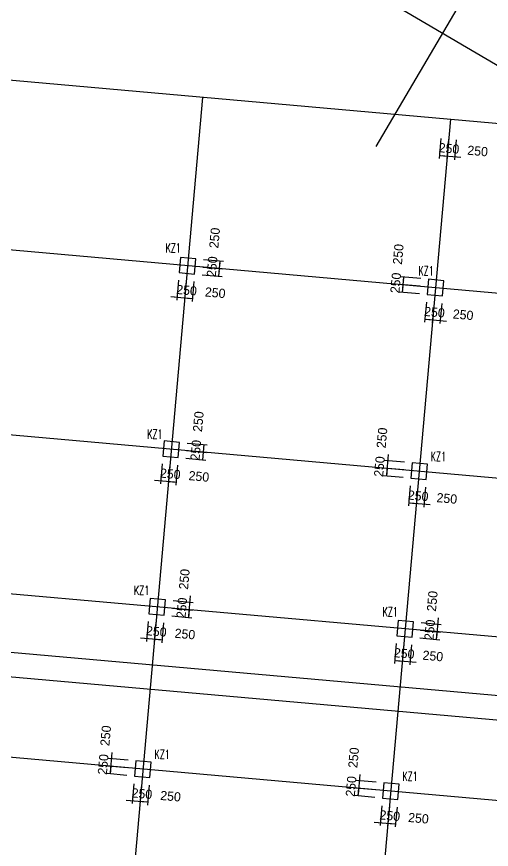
# Model space of a CAD drawing. Extents: x 387171 to 699106, y 11966 to 245688.
# Drawn here: x 606522 to 621972, y 80573 to 107673 of the extents above; entities that cross this region are included whole.
import ezdxf

# ---------------------------------------------------------------- set-up
doc = ezdxf.new("R2010")
doc.units = 0
doc.header["$LTSCALE"] = 100
doc.header["$MEASUREMENT"] = 0
for name, color, linetype in [('COLU', 7, 'Continuous'), ('DIM', 3, 'Continuous'), ('DOTE', 253, 'Continuous'), ('NUM', 7, 'Continuous')]:
    doc.layers.add(name, color=color, linetype=linetype)
doc.styles.add('hztxt', font='hztxt')
doc.styles.get("Standard").update_dxf_attribs({"font": 'standard'})
doc.dimstyles.get("Standard").update_dxf_attribs({"dimtxt": 300, "dimasz": 100, "dimexe": 100, "dimexo": 250, "dimgap": 100, "dimtad": 0, "dimtoh": 1, "dimdec": 0, "dimdsep": 46, "dimcen": 0.09, "dimclrt": 7, "dimadec": 0, "dimazin": 0, "dimtfac": 1, "dimtdec": 4, "dimtofl": 0, "dimtmove": 0, "dimatfit": 3, "dimfxl": 1, "dimtolj": 1, "dimtzin": 0, "dimarcsym": 0})

# ---------------------------------------------------------------- blocks, each defined once
blk = doc.blocks.new('*D1200')
at = {"layer": 'DIM', "color": 0, "linetype": 'ByBlock', "lineweight": -2}
for p, q in [((620331, 103706), (620274, 103059)), ((620580, 103684), (620523, 103037)), ((620283, 103158), (620532, 103136))]:
    blk.add_line(p, q, dxfattribs=at)
for points in [[(620283, 103158), (620384, 103166), (620381, 103133)], [(620532, 103136), (620431, 103128), (620433, 103162)]]:
    blk.add_solid(points, dxfattribs=at)
at = {"layer": 'DIM', "color": 7, "linetype": 'Continuous', "lineweight": -2, "insert": (620594, 103382), "char_height": 300, "width": 566.67, "attachment_point": 5, "rotation": 354.9316, "style": 'hztxt'}
blk.add_mtext('250', dxfattribs=at)
blk = doc.blocks.new('*D725')
at = {"layer": 'DIM', "color": 0, "linetype": 'ByBlock', "lineweight": -2}
for p, q in [((620580, 103684), (620523, 103037)), ((620829, 103662), (620772, 103015)), ((620332, 103154), (620980, 103096))]:
    blk.add_line(p, q, dxfattribs=at)
for points in [[(620532, 103136), (620431, 103128), (620433, 103162)], [(620781, 103114), (620882, 103122), (620879, 103089)]]:
    blk.add_solid(points, dxfattribs=at)
at = {"layer": 'DIM', "color": 7, "linetype": 'Continuous', "lineweight": -2, "insert": (621526, 103299), "char_height": 300, "width": 566.67, "attachment_point": 5, "rotation": 354.9316, "style": 'hztxt'}
blk.add_mtext('250', dxfattribs=at)
blk = doc.blocks.new('*D1735')
at = {"layer": 'DIM', "color": 0, "linetype": 'ByBlock', "lineweight": -2}
for p, q in [((618873, 87271), (618816, 86623)), ((619123, 87249), (619065, 86601)), ((618825, 86723), (619074, 86701))]:
    blk.add_line(p, q, dxfattribs=at)
for points in [[(618825, 86723), (618926, 86731), (618923, 86697)], [(619074, 86701), (618973, 86693), (618976, 86726)]]:
    blk.add_solid(points, dxfattribs=at)
at = {"layer": 'DIM', "color": 7, "linetype": 'Continuous', "lineweight": -2, "insert": (619136, 86946), "char_height": 300, "width": 566.67, "attachment_point": 5, "rotation": 354.9316, "style": 'hztxt'}
blk.add_mtext('250', dxfattribs=at)
blk = doc.blocks.new('*D1279')
at = {"layer": 'DIM', "color": 0, "linetype": 'ByBlock', "lineweight": -2}
for p, q in [((619123, 87249), (619065, 86601)), ((619372, 87227), (619314, 86579)), ((618875, 86718), (619522, 86661))]:
    blk.add_line(p, q, dxfattribs=at)
for points in [[(619074, 86701), (618973, 86693), (618976, 86726)], [(619323, 86679), (619424, 86686), (619421, 86653)]]:
    blk.add_solid(points, dxfattribs=at)
at = {"layer": 'DIM', "color": 7, "linetype": 'Continuous', "lineweight": -2, "insert": (620069, 86864), "char_height": 300, "width": 566.67, "attachment_point": 5, "rotation": 354.9316, "style": 'hztxt'}
blk.add_mtext('250', dxfattribs=at)
blk = doc.blocks.new('*D1235')
at = {"layer": 'DIM', "color": 0, "linetype": 'ByBlock', "lineweight": -2}
for p, q in [((619665, 87702), (620312, 87645)), ((620191, 87405), (620213, 87654)), ((619643, 87453), (620290, 87396))]:
    blk.add_line(p, q, dxfattribs=at)
for points in [[(620213, 87654), (620220, 87553), (620187, 87556)], [(620191, 87405), (620183, 87506), (620216, 87503)]]:
    blk.add_solid(points, dxfattribs=at)
at = {"layer": 'DIM', "color": 7, "linetype": 'Continuous', "lineweight": -2, "insert": (619967, 87716), "char_height": 300, "width": 566.67, "attachment_point": 5, "rotation": 84.9316, "style": 'hztxt'}
blk.add_mtext('250', dxfattribs=at)
blk = doc.blocks.new('*D761')
at = {"layer": 'DIM', "color": 0, "linetype": 'ByBlock', "lineweight": -2}
for p, q in [((620195, 87455), (620252, 88102)), ((619687, 87951), (620334, 87894)), ((619665, 87702), (620312, 87645))]:
    blk.add_line(p, q, dxfattribs=at)
for points in [[(620235, 87903), (620227, 88004), (620260, 88001)], [(620213, 87654), (620220, 87553), (620187, 87556)]]:
    blk.add_solid(points, dxfattribs=at)
at = {"layer": 'DIM', "color": 7, "linetype": 'Continuous', "lineweight": -2, "insert": (620050, 88649), "char_height": 300, "width": 566.67, "attachment_point": 5, "rotation": 84.9316, "style": 'hztxt'}
blk.add_mtext('250', dxfattribs=at)
blk = doc.blocks.new('*D370')
at = {"layer": 'DIM', "color": 0, "linetype": 'ByBlock', "lineweight": -2}
for p, q in [((610805, 87986), (610748, 87339)), ((611054, 87964), (610997, 87317)), ((610557, 87456), (611205, 87399))]:
    blk.add_line(p, q, dxfattribs=at)
for points in [[(610757, 87438), (610656, 87431), (610658, 87464)], [(611006, 87416), (611107, 87424), (611104, 87391)]]:
    blk.add_solid(points, dxfattribs=at)
at = {"layer": 'DIM', "color": 7, "linetype": 'Continuous', "lineweight": -2, "insert": (611068, 87662), "char_height": 300, "width": 566.67, "attachment_point": 5, "rotation": 354.9316, "style": 'hztxt'}
blk.add_mtext('250', dxfattribs=at)
blk = doc.blocks.new('*D281')
at = {"layer": 'DIM', "color": 0, "linetype": 'ByBlock', "lineweight": -2}
for p, q in [((611054, 87964), (610997, 87317)), ((611303, 87942), (611246, 87295)), ((611006, 87416), (611255, 87394))]:
    blk.add_line(p, q, dxfattribs=at)
for points in [[(611006, 87416), (611107, 87424), (611104, 87391)], [(611255, 87394), (611154, 87387), (611156, 87420)]]:
    blk.add_solid(points, dxfattribs=at)
at = {"layer": 'DIM', "color": 7, "linetype": 'Continuous', "lineweight": -2, "insert": (612000, 87579), "char_height": 300, "width": 566.67, "attachment_point": 5, "rotation": 354.9316, "style": 'hztxt'}
blk.add_mtext('250', dxfattribs=at)
blk = doc.blocks.new('*D2877')
at = {"layer": 'DIM', "color": 0, "linetype": 'ByBlock', "lineweight": -2}
for p, q in [((611596, 88418), (612244, 88361)), ((612122, 88120), (612144, 88369)), ((611574, 88169), (612222, 88112))]:
    blk.add_line(p, q, dxfattribs=at)
for points in [[(612144, 88369), (612152, 88268), (612119, 88271)], [(612122, 88120), (612114, 88222), (612148, 88219)]]:
    blk.add_solid(points, dxfattribs=at)
at = {"layer": 'DIM', "color": 7, "linetype": 'Continuous', "lineweight": -2, "insert": (611899, 88432), "char_height": 300, "width": 566.67, "attachment_point": 5, "rotation": 84.9316, "style": 'hztxt'}
blk.add_mtext('250', dxfattribs=at)
blk = doc.blocks.new('*D2438')
at = {"layer": 'DIM', "color": 0, "linetype": 'ByBlock', "lineweight": -2}
for p, q in [((611618, 88667), (612266, 88610)), ((612127, 88170), (612184, 88818)), ((611596, 88418), (612244, 88361))]:
    blk.add_line(p, q, dxfattribs=at)
for points in [[(612166, 88618), (612159, 88720), (612192, 88717)], [(612144, 88369), (612152, 88268), (612119, 88271)]]:
    blk.add_solid(points, dxfattribs=at)
at = {"layer": 'DIM', "color": 7, "linetype": 'Continuous', "lineweight": -2, "insert": (611981, 89364), "char_height": 300, "width": 566.67, "attachment_point": 5, "rotation": 84.9316, "style": 'hztxt'}
blk.add_mtext('250', dxfattribs=at)
blk = doc.blocks.new('*D1098')
at = {"layer": 'DIM', "color": 0, "linetype": 'ByBlock', "lineweight": -2}
for p, q in [((619859, 98377), (619801, 97730)), ((620108, 98355), (620050, 97708)), ((619810, 97829), (620059, 97807))]:
    blk.add_line(p, q, dxfattribs=at)
for points in [[(619810, 97829), (619911, 97837), (619908, 97804)], [(620059, 97807), (619958, 97799), (619961, 97833)]]:
    blk.add_solid(points, dxfattribs=at)
at = {"layer": 'DIM', "color": 7, "linetype": 'Continuous', "lineweight": -2, "insert": (620121, 98053), "char_height": 300, "width": 566.67, "attachment_point": 5, "rotation": 354.9316, "style": 'hztxt'}
blk.add_mtext('250', dxfattribs=at)
blk = doc.blocks.new('*D1020')
at = {"layer": 'DIM', "color": 0, "linetype": 'ByBlock', "lineweight": -2}
for p, q in [((620108, 98355), (620050, 97708)), ((620357, 98333), (620299, 97685)), ((619860, 97825), (620507, 97767))]:
    blk.add_line(p, q, dxfattribs=at)
for points in [[(620059, 97807), (619958, 97799), (619961, 97833)], [(620308, 97785), (620409, 97793), (620406, 97760)]]:
    blk.add_solid(points, dxfattribs=at)
at = {"layer": 'DIM', "color": 7, "linetype": 'Continuous', "lineweight": -2, "insert": (621054, 97970), "char_height": 300, "width": 566.67, "attachment_point": 5, "rotation": 354.9316, "style": 'hztxt'}
blk.add_mtext('250', dxfattribs=at)
blk = doc.blocks.new('*D606')
at = {"layer": 'DIM', "color": 0, "linetype": 'ByBlock', "lineweight": -2}
for p, q in [((619654, 98897), (619006, 98955)), ((619084, 98697), (619106, 98946)), ((619632, 98648), (618984, 98706))]:
    blk.add_line(p, q, dxfattribs=at)
for points in [[(619106, 98946), (619114, 98845), (619080, 98848)], [(619084, 98697), (619076, 98798), (619109, 98795)]]:
    blk.add_solid(points, dxfattribs=at)
at = {"layer": 'DIM', "color": 7, "linetype": 'Continuous', "lineweight": -2, "insert": (618860, 99008), "char_height": 300, "width": 566.67, "attachment_point": 5, "rotation": 84.9316, "style": 'hztxt'}
blk.add_mtext('250', dxfattribs=at)
blk = doc.blocks.new('*D159')
at = {"layer": 'DIM', "color": 0, "linetype": 'ByBlock', "lineweight": -2}
for p, q in [((619676, 99146), (619028, 99204)), ((619106, 98946), (619128, 99195)), ((619654, 98897), (619006, 98955))]:
    blk.add_line(p, q, dxfattribs=at)
for points in [[(619128, 99195), (619136, 99094), (619103, 99097)], [(619106, 98946), (619098, 99047), (619131, 99044)]]:
    blk.add_solid(points, dxfattribs=at)
at = {"layer": 'DIM', "color": 7, "linetype": 'Continuous', "lineweight": -2, "insert": (618943, 99940), "char_height": 300, "width": 566.67, "attachment_point": 5, "rotation": 84.9316, "style": 'hztxt'}
blk.add_mtext('250', dxfattribs=at)
blk = doc.blocks.new('*D120')
at = {"layer": 'DIM', "color": 0, "linetype": 'ByBlock', "lineweight": -2}
for p, q in [((611790, 99093), (611733, 98445)), ((612039, 99071), (611982, 98423)), ((611542, 98563), (612190, 98505))]:
    blk.add_line(p, q, dxfattribs=at)
for points in [[(611742, 98545), (611641, 98537), (611643, 98570)], [(611991, 98523), (612092, 98530), (612089, 98497)]]:
    blk.add_solid(points, dxfattribs=at)
at = {"layer": 'DIM', "color": 7, "linetype": 'Continuous', "lineweight": -2, "insert": (612053, 98768), "char_height": 300, "width": 566.67, "attachment_point": 5, "rotation": 354.9316, "style": 'hztxt'}
blk.add_mtext('250', dxfattribs=at)
blk = doc.blocks.new('*D2674')
at = {"layer": 'DIM', "color": 0, "linetype": 'ByBlock', "lineweight": -2}
for p, q in [((612039, 99071), (611982, 98423)), ((612288, 99049), (612231, 98401)), ((611991, 98523), (612240, 98501))]:
    blk.add_line(p, q, dxfattribs=at)
for points in [[(611991, 98523), (612092, 98530), (612089, 98497)], [(612240, 98501), (612139, 98493), (612142, 98526)]]:
    blk.add_solid(points, dxfattribs=at)
at = {"layer": 'DIM', "color": 7, "linetype": 'Continuous', "lineweight": -2, "insert": (612985, 98686), "char_height": 300, "width": 566.67, "attachment_point": 5, "rotation": 354.9316, "style": 'hztxt'}
blk.add_mtext('250', dxfattribs=at)
blk = doc.blocks.new('*D2273')
at = {"layer": 'DIM', "color": 0, "linetype": 'ByBlock', "lineweight": -2}
for p, q in [((612581, 99524), (613229, 99467)), ((613107, 99227), (613129, 99476)), ((612559, 99275), (613207, 99218))]:
    blk.add_line(p, q, dxfattribs=at)
for points in [[(613129, 99476), (613137, 99375), (613104, 99378)], [(613107, 99227), (613099, 99328), (613133, 99325)]]:
    blk.add_solid(points, dxfattribs=at)
at = {"layer": 'DIM', "color": 7, "linetype": 'Continuous', "lineweight": -2, "insert": (612884, 99538), "char_height": 300, "width": 566.67, "attachment_point": 5, "rotation": 84.9316, "style": 'hztxt'}
blk.add_mtext('250', dxfattribs=at)
blk = doc.blocks.new('*D2197')
at = {"layer": 'DIM', "color": 0, "linetype": 'ByBlock', "lineweight": -2}
for p, q in [((612604, 99773), (613251, 99716)), ((612581, 99524), (613229, 99467)), ((613129, 99476), (613151, 99725))]:
    blk.add_line(p, q, dxfattribs=at)
for points in [[(613129, 99476), (613122, 99577), (613155, 99574)], [(613151, 99725), (613159, 99624), (613126, 99627)]]:
    blk.add_solid(points, dxfattribs=at)
at = {"layer": 'DIM', "color": 7, "linetype": 'Continuous', "lineweight": -2, "insert": (612967, 100471), "char_height": 300, "width": 566.67, "attachment_point": 5, "rotation": 84.9316, "style": 'hztxt'}
blk.add_mtext('250', dxfattribs=at)
blk = doc.blocks.new('*D2685')
at = {"layer": 'DIM', "color": 0, "linetype": 'ByBlock', "lineweight": -2}
for p, q in [((619146, 93170), (618498, 93227)), ((618616, 93418), (618558, 92770)), ((619124, 92921), (618476, 92978))]:
    blk.add_line(p, q, dxfattribs=at)
for points in [[(618598, 93218), (618590, 93319), (618623, 93316)], [(618576, 92969), (618584, 92868), (618550, 92871)]]:
    blk.add_solid(points, dxfattribs=at)
at = {"layer": 'DIM', "color": 7, "linetype": 'Continuous', "lineweight": -2, "insert": (618413, 93964), "char_height": 300, "width": 566.67, "attachment_point": 5, "rotation": 84.9316, "style": 'hztxt'}
blk.add_mtext('250', dxfattribs=at)
blk = doc.blocks.new('*D2242')
at = {"layer": 'DIM', "color": 0, "linetype": 'ByBlock', "lineweight": -2}
for p, q in [((619124, 92921), (618476, 92978)), ((618576, 92969), (618554, 92720)), ((619102, 92672), (618454, 92729))]:
    blk.add_line(p, q, dxfattribs=at)
for points in [[(618576, 92969), (618584, 92868), (618550, 92871)], [(618554, 92720), (618546, 92821), (618579, 92818)]]:
    blk.add_solid(points, dxfattribs=at)
at = {"layer": 'DIM', "color": 7, "linetype": 'Continuous', "lineweight": -2, "insert": (618330, 93031), "char_height": 300, "width": 566.67, "attachment_point": 5, "rotation": 84.9316, "style": 'hztxt'}
blk.add_mtext('250', dxfattribs=at)
blk = doc.blocks.new('*D1818')
at = {"layer": 'DIM', "color": 0, "linetype": 'ByBlock', "lineweight": -2}
for p, q in [((619328, 92401), (619271, 91753)), ((619577, 92378), (619520, 91731)), ((619280, 91853), (619529, 91831))]:
    blk.add_line(p, q, dxfattribs=at)
for points in [[(619280, 91853), (619381, 91860), (619378, 91827)], [(619529, 91831), (619428, 91823), (619431, 91856)]]:
    blk.add_solid(points, dxfattribs=at)
at = {"layer": 'DIM', "color": 7, "linetype": 'Continuous', "lineweight": -2, "insert": (619591, 92076), "char_height": 300, "width": 566.67, "attachment_point": 5, "rotation": 354.9316, "style": 'hztxt'}
blk.add_mtext('250', dxfattribs=at)
blk = doc.blocks.new('*D1731')
at = {"layer": 'DIM', "color": 0, "linetype": 'ByBlock', "lineweight": -2}
for p, q in [((619577, 92378), (619520, 91731)), ((619827, 92356), (619769, 91709)), ((619330, 91848), (619977, 91791))]:
    blk.add_line(p, q, dxfattribs=at)
for points in [[(619529, 91831), (619428, 91823), (619431, 91856)], [(619778, 91809), (619879, 91816), (619876, 91783)]]:
    blk.add_solid(points, dxfattribs=at)
at = {"layer": 'DIM', "color": 7, "linetype": 'Continuous', "lineweight": -2, "insert": (620524, 91993), "char_height": 300, "width": 566.67, "attachment_point": 5, "rotation": 354.9316, "style": 'hztxt'}
blk.add_mtext('250', dxfattribs=at)
blk = doc.blocks.new('*D1331')
at = {"layer": 'DIM', "color": 0, "linetype": 'ByBlock', "lineweight": -2}
for p, q in [((611260, 93116), (611203, 92469)), ((611509, 93094), (611452, 92447)), ((611012, 92586), (611660, 92529))]:
    blk.add_line(p, q, dxfattribs=at)
for points in [[(611212, 92568), (611110, 92561), (611113, 92594)], [(611461, 92546), (611562, 92554), (611559, 92521)]]:
    blk.add_solid(points, dxfattribs=at)
at = {"layer": 'DIM', "color": 7, "linetype": 'Continuous', "lineweight": -2, "insert": (611523, 92792), "char_height": 300, "width": 566.67, "attachment_point": 5, "rotation": 354.9316, "style": 'hztxt'}
blk.add_mtext('250', dxfattribs=at)
blk = doc.blocks.new('*D856')
at = {"layer": 'DIM', "color": 0, "linetype": 'ByBlock', "lineweight": -2}
for p, q in [((611509, 93094), (611452, 92447)), ((611758, 93072), (611701, 92425)), ((611461, 92546), (611710, 92524))]:
    blk.add_line(p, q, dxfattribs=at)
for points in [[(611461, 92546), (611562, 92554), (611559, 92521)], [(611710, 92524), (611609, 92516), (611611, 92550)]]:
    blk.add_solid(points, dxfattribs=at)
at = {"layer": 'DIM', "color": 7, "linetype": 'Continuous', "lineweight": -2, "insert": (612455, 92709), "char_height": 300, "width": 566.67, "attachment_point": 5, "rotation": 354.9316, "style": 'hztxt'}
blk.add_mtext('250', dxfattribs=at)
blk = doc.blocks.new('*D815')
at = {"layer": 'DIM', "color": 0, "linetype": 'ByBlock', "lineweight": -2}
for p, q in [((612051, 93548), (612699, 93491)), ((612577, 93250), (612599, 93499)), ((612029, 93299), (612677, 93241))]:
    blk.add_line(p, q, dxfattribs=at)
for points in [[(612599, 93499), (612607, 93398), (612574, 93401)], [(612577, 93250), (612569, 93351), (612603, 93348)]]:
    blk.add_solid(points, dxfattribs=at)
at = {"layer": 'DIM', "color": 7, "linetype": 'Continuous', "lineweight": -2, "insert": (612354, 93562), "char_height": 300, "width": 566.67, "attachment_point": 5, "rotation": 84.9316, "style": 'hztxt'}
blk.add_mtext('250', dxfattribs=at)
blk = doc.blocks.new('*D369')
at = {"layer": 'DIM', "color": 0, "linetype": 'ByBlock', "lineweight": -2}
for p, q in [((612073, 93797), (612721, 93740)), ((612051, 93548), (612699, 93491)), ((612599, 93499), (612621, 93748))]:
    blk.add_line(p, q, dxfattribs=at)
for points in [[(612599, 93499), (612591, 93600), (612625, 93597)], [(612621, 93748), (612629, 93647), (612596, 93650)]]:
    blk.add_solid(points, dxfattribs=at)
at = {"layer": 'DIM', "color": 7, "linetype": 'Continuous', "lineweight": -2, "insert": (612436, 94494), "char_height": 300, "width": 566.67, "attachment_point": 5, "rotation": 84.9316, "style": 'hztxt'}
blk.add_mtext('250', dxfattribs=at)
blk = doc.blocks.new('*D204')
at = {"layer": 'DIM', "color": 0, "linetype": 'ByBlock', "lineweight": -2}
for p, q in [((617692, 83008), (617635, 82361)), ((618223, 82761), (617575, 82818)), ((618200, 82512), (617553, 82569))]:
    blk.add_line(p, q, dxfattribs=at)
for points in [[(617675, 82809), (617667, 82910), (617700, 82907)], [(617653, 82560), (617660, 82459), (617627, 82462)]]:
    blk.add_solid(points, dxfattribs=at)
at = {"layer": 'DIM', "color": 7, "linetype": 'Continuous', "lineweight": -2, "insert": (617490, 83555), "char_height": 300, "width": 566.67, "attachment_point": 5, "rotation": 84.9316, "style": 'hztxt'}
blk.add_mtext('250', dxfattribs=at)
blk = doc.blocks.new('*D2749')
at = {"layer": 'DIM', "color": 0, "linetype": 'ByBlock', "lineweight": -2}
for p, q in [((618200, 82512), (617553, 82569)), ((617653, 82560), (617630, 82311)), ((618178, 82263), (617531, 82320))]:
    blk.add_line(p, q, dxfattribs=at)
for points in [[(617630, 82311), (617623, 82412), (617656, 82409)], [(617653, 82560), (617660, 82459), (617627, 82462)]]:
    blk.add_solid(points, dxfattribs=at)
at = {"layer": 'DIM', "color": 7, "linetype": 'Continuous', "lineweight": -2, "insert": (617407, 82622), "char_height": 300, "width": 566.67, "attachment_point": 5, "rotation": 84.9316, "style": 'hztxt'}
blk.add_mtext('250', dxfattribs=at)
blk = doc.blocks.new('*D2717')
at = {"layer": 'DIM', "color": 0, "linetype": 'ByBlock', "lineweight": -2}
for p, q in [((618405, 81991), (618348, 81344)), ((618654, 81969), (618597, 81322)), ((618157, 81461), (618805, 81404))]:
    blk.add_line(p, q, dxfattribs=at)
for points in [[(618357, 81444), (618256, 81436), (618259, 81469)], [(618606, 81421), (618707, 81429), (618704, 81396)]]:
    blk.add_solid(points, dxfattribs=at)
at = {"layer": 'DIM', "color": 7, "linetype": 'Continuous', "lineweight": -2, "insert": (618668, 81667), "char_height": 300, "width": 566.67, "attachment_point": 5, "rotation": 354.9316, "style": 'hztxt'}
blk.add_mtext('250', dxfattribs=at)
blk = doc.blocks.new('*D2272')
at = {"layer": 'DIM', "color": 0, "linetype": 'ByBlock', "lineweight": -2}
for p, q in [((618654, 81969), (618597, 81322)), ((618903, 81947), (618846, 81300)), ((618606, 81421), (618855, 81399))]:
    blk.add_line(p, q, dxfattribs=at)
for points in [[(618606, 81421), (618707, 81429), (618704, 81396)], [(618855, 81399), (618754, 81392), (618757, 81425)]]:
    blk.add_solid(points, dxfattribs=at)
at = {"layer": 'DIM', "color": 7, "linetype": 'Continuous', "lineweight": -2, "insert": (619600, 81584), "char_height": 300, "width": 566.67, "attachment_point": 5, "rotation": 354.9316, "style": 'hztxt'}
blk.add_mtext('250', dxfattribs=at)
blk = doc.blocks.new('*D1851')
at = {"layer": 'DIM', "color": 0, "linetype": 'ByBlock', "lineweight": -2}
for p, q in [((610154, 83476), (609507, 83534)), ((609624, 83724), (609567, 83077)), ((610132, 83227), (609485, 83285))]:
    blk.add_line(p, q, dxfattribs=at)
for points in [[(609606, 83525), (609599, 83626), (609632, 83623)], [(609584, 83276), (609592, 83175), (609559, 83178)]]:
    blk.add_solid(points, dxfattribs=at)
at = {"layer": 'DIM', "color": 7, "linetype": 'Continuous', "lineweight": -2, "insert": (609421, 84270), "char_height": 300, "width": 566.67, "attachment_point": 5, "rotation": 84.9316, "style": 'hztxt'}
blk.add_mtext('250', dxfattribs=at)
blk = doc.blocks.new('*D1760')
at = {"layer": 'DIM', "color": 0, "linetype": 'ByBlock', "lineweight": -2}
for p, q in [((610132, 83227), (609485, 83285)), ((609584, 83276), (609562, 83027)), ((610110, 82978), (609463, 83036))]:
    blk.add_line(p, q, dxfattribs=at)
for points in [[(609584, 83276), (609592, 83175), (609559, 83178)], [(609562, 83027), (609554, 83128), (609588, 83125)]]:
    blk.add_solid(points, dxfattribs=at)
at = {"layer": 'DIM', "color": 7, "linetype": 'Continuous', "lineweight": -2, "insert": (609339, 83338), "char_height": 300, "width": 566.67, "attachment_point": 5, "rotation": 84.9316, "style": 'hztxt'}
blk.add_mtext('250', dxfattribs=at)
blk = doc.blocks.new('*D1360')
at = {"layer": 'DIM', "color": 0, "linetype": 'ByBlock', "lineweight": -2}
for p, q in [((610337, 82707), (610280, 82060)), ((610586, 82685), (610529, 82037)), ((610089, 82177), (610737, 82119))]:
    blk.add_line(p, q, dxfattribs=at)
for points in [[(610288, 82159), (610187, 82151), (610190, 82185)], [(610537, 82137), (610638, 82145), (610636, 82112)]]:
    blk.add_solid(points, dxfattribs=at)
at = {"layer": 'DIM', "color": 7, "linetype": 'Continuous', "lineweight": -2, "insert": (610600, 82383), "char_height": 300, "width": 566.67, "attachment_point": 5, "rotation": 354.9316, "style": 'hztxt'}
blk.add_mtext('250', dxfattribs=at)
blk = doc.blocks.new('*D885')
at = {"layer": 'DIM', "color": 0, "linetype": 'ByBlock', "lineweight": -2}
for p, q in [((610586, 82685), (610529, 82037)), ((610835, 82663), (610778, 82015)), ((610537, 82137), (610786, 82115))]:
    blk.add_line(p, q, dxfattribs=at)
for points in [[(610537, 82137), (610638, 82145), (610636, 82112)], [(610786, 82115), (610685, 82107), (610688, 82140)]]:
    blk.add_solid(points, dxfattribs=at)
at = {"layer": 'DIM', "color": 7, "linetype": 'Continuous', "lineweight": -2, "insert": (611532, 82300), "char_height": 300, "width": 566.67, "attachment_point": 5, "rotation": 354.9316, "style": 'hztxt'}
blk.add_mtext('250', dxfattribs=at)
blk = doc.blocks.new('后浇带现场')
at = {"color": 6, "lineweight": 30}
for points in [[(812307, 611982), (780627, 614792)], [(812236, 611185), (780557, 613995)]]:
    blk.add_lwpolyline(points, dxfattribs=at)

msp = doc.modelspace()

# ---------------------------------------------------------------- linework, layer by layer
at = {"layer": 'COLU'}
for points in [[(611812.3, 99341.7), (612310.3, 99297.5), (612354.5, 99795.6), (611856.5, 99839.7)], [(619880.6, 98626.1), (620378.7, 98581.9), (620422.8, 99080), (619924.8, 99124.2)], [(611282.2, 93365.2), (611780.3, 93321), (611824.4, 93819), (611326.4, 93863.2)], [(619350.6, 92649.6), (619848.6, 92605.4), (619892.8, 93103.4), (619394.7, 93147.6)], [(610827.3, 88235.3), (611325.3, 88191.1), (611369.5, 88689.2), (610871.4, 88733.3)], [(618895.6, 87519.7), (619393.6, 87475.5), (619437.8, 87973.6), (618939.8, 88017.8)], [(610359, 82956), (610857.1, 82911.9), (610901.2, 83409.9), (610403.2, 83454.1)], [(618427.4, 82240.4), (618925.4, 82196.3), (618969.6, 82694.3), (618471.5, 82738.5)]]:
    msp.add_lwpolyline(points, close=True, dxfattribs=at)
at = {"layer": 'DOTE'}
for p, q in [((580177.5, 130781.5), (629391, 101845)), ((624188.5, 113604.4), (618213.2, 103442)), ((666955.8, 100223.5), (587358.1, 107283.1)), ((612569.3, 105047.1), (607133.4, 43756.3)), ((620637.6, 104331.5), (615201.7, 43040.7)), ((666469.9, 94745), (595896.9, 101004.2)), ((665939.9, 88768.5), (595366.9, 95027.7)), ((665484.9, 83638.6), (587740.1, 90533.9)), ((665016.7, 78359.4), (587271.8, 85254.6))]:
    msp.add_line(p, q, dxfattribs=at)

# ---------------------------------------------------------------- block references
at = {"color": 3, "lineweight": 30}
msp.add_blockref('后浇带现场', (-182998.7, -527042.1), dxfattribs=at)

# ---------------------------------------------------------------- texts
at = {"layer": 'NUM', "color": 200, "width": 0.7}
for p in [(611367.9, 99995.2), (619597.6, 99251.4), (610770.5, 93936.8), (619998.8, 93209.5), (610338.6, 88852), (618428.9, 88154.6), (611007.3, 83516), (619075.6, 82800.4)]:
    msp.add_text('KZ1', height=300, dxfattribs=at).set_placement(p)

# ---------------------------------------------------------------- dimensions: what is measured, and where the dimension line sits
at = {"layer": 'DIM', "color": 200}
for p1, p2, distance, picture, middle in [((620353.3, 103955.2), (620602.3, 103933.1), -800, '*D1200', (620087.5, 103426.6)), ((620602.3, 103933.1), (620851.3, 103911), -800, '*D725', (621019.9, 103343.9)), ((612332.4, 99546.6), (612354.5, 99795.6), -800, '*D2197', (612921.6, 99964.2)), ((619902.7, 98875.1), (619924.8, 99124.2), 800, '*D159', (618898.2, 99434.1)), ((612310.3, 99297.5), (612332.4, 99546.6), -800, '*D2273', (612838.9, 99031.7)), ((611812.3, 99341.7), (612061.3, 99319.6), -800, '*D120', (611546.5, 98813.1)), ((612061.3, 99319.6), (612310.3, 99297.5), -800, '*D2674', (612479, 98730.4)), ((619880.6, 98626.1), (619902.7, 98875.1), 800, '*D606', (618815.5, 98501.7)), ((619880.6, 98626.1), (620129.6, 98604), -800, '*D1098', (619614.8, 98097.5)), ((620129.6, 98604), (620378.7, 98581.9), -800, '*D1020', (620547.3, 98014.8)), ((611802.4, 93570), (611824.4, 93819), -800, '*D369', (612391.6, 93987.7)), ((619394.7, 93147.6), (619372.6, 92898.6), -800, '*D2685', (618368.1, 93457.6)), ((611780.3, 93321), (611802.4, 93570), -800, '*D815', (612308.9, 93055.2)), ((611282.2, 93365.2), (611531.3, 93343.1), -800, '*D1331', (611016.4, 92836.6)), ((611531.3, 93343.1), (611780.3, 93321), -800, '*D856', (611948.9, 92753.9)), ((619372.6, 92898.6), (619350.6, 92649.6), -800, '*D2242', (618285.4, 92525.1)), ((619350.6, 92649.6), (619599.6, 92627.5), -800, '*D1818', (619084.7, 92121)), ((619599.6, 92627.5), (619848.6, 92605.4), -800, '*D1731', (620017.2, 92038.3)), ((611347.4, 88440.2), (611369.5, 88689.2), -800, '*D2438', (611936.6, 88857.8)), ((619415.7, 87724.6), (619437.8, 87973.6), -800, '*D761', (620004.9, 88142.2)), ((611325.3, 88191.1), (611347.4, 88440.2), -800, '*D2877', (611853.9, 87925.3)), ((610827.3, 88235.3), (611076.3, 88213.2), -800, '*D370', (610561.4, 87706.7)), ((611076.3, 88213.2), (611325.3, 88191.1), -800, '*D281', (611493.9, 87624)), ((619393.6, 87475.5), (619415.7, 87724.6), -800, '*D1235', (619922.2, 87209.7)), ((618895.6, 87519.7), (619144.6, 87497.6), -800, '*D1735', (618629.8, 86991.1)), ((619144.6, 87497.6), (619393.6, 87475.5), -800, '*D1279', (619562.3, 86908.4)), ((610403.2, 83454.1), (610381.1, 83205), -800, '*D1851', (609376.6, 83764.1)), ((618471.5, 82738.5), (618449.4, 82489.5), -800, '*D204', (617444.9, 83048.5)), ((610381.1, 83205), (610359, 82956), -800, '*D1760', (609293.9, 82831.6)), ((610359, 82956), (610608.1, 82933.9), -800, '*D1360', (610093.2, 82427.4)), ((610608.1, 82933.9), (610857.1, 82911.9), -800, '*D885', (611025.7, 82344.7)), ((618449.4, 82489.5), (618427.4, 82240.4), -800, '*D2749', (617362.2, 82116)), ((618427.4, 82240.4), (618676.4, 82218.3), -800, '*D2717', (618161.5, 81711.9)), ((618676.4, 82218.3), (618925.4, 82196.3), -800, '*D2272', (619094, 81629.1))]:
    dim = msp.add_aligned_dim(p1=p1, p2=p2, distance=distance, dimstyle='Standard', dxfattribs=at)
    dim.commit()
    dim.dimension.update_dxf_attribs({"geometry": picture, "text_midpoint": middle})

doc.saveas('drawing.dxf')
